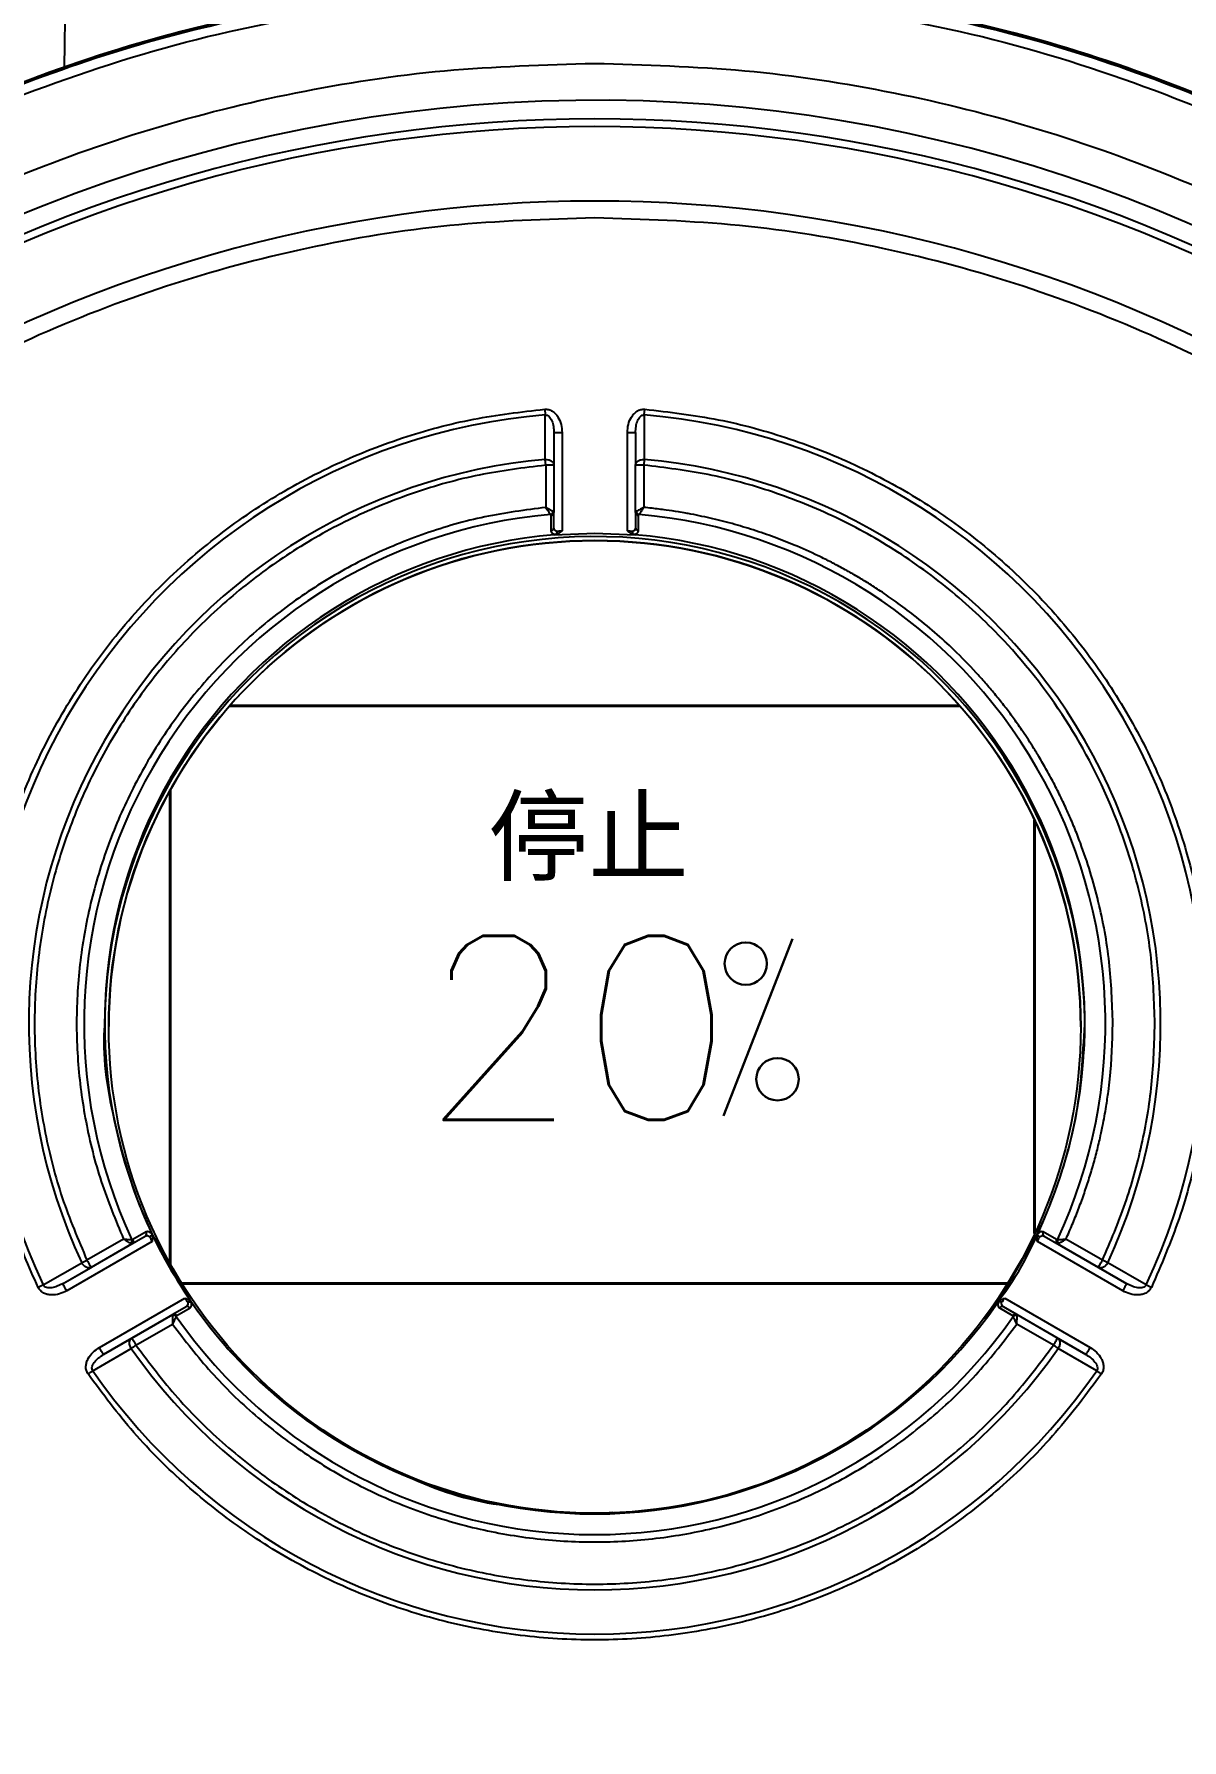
# Model space of a CAD drawing. Header units: millimetres. Extents: x 2016 to 4452, y 736 to 2459.
# Drawn here: x 2690.8 to 2761.1, y 2214.3 to 2318.7 of the extents above; entities that cross this region are included whole.
import ezdxf

# ---------------------------------------------------------------- set-up
doc = ezdxf.new("R2010")
doc.units = ezdxf.units.MM
for name, color, linetype, lineweight in [('DIM', 4, 'Continuous', 13), ('标注', 3, 'Continuous', 13), ('粗实线', 7, 'Continuous', 40)]:
    doc.layers.add(name, color=color, linetype=linetype, lineweight=lineweight)
doc.styles.add('01', font='txt.shx')

msp = doc.modelspace()

# ---------------------------------------------------------------- linework, layer by layer
at = {"color": 7, "linetype": 'Continuous', "lineweight": 25}
for p, q in [((2692.979, 2337.993), (2692.654, 2316.624)), ((2722.076, 2295.71), (2722.105, 2295.358)), ((2722.103, 2292.641), (2722.105, 2295.358)), ((2728.162, 2295.358), (2728.191, 2295.71)), ((2728.162, 2295.358), (2728.164, 2292.641)), ((2722.633, 2294.296), (2722.633, 2292.288)), ((2723.133, 2294.296), (2723.133, 2288.261)), ((2727.133, 2288.261), (2727.133, 2294.296)), ((2727.633, 2294.296), (2727.633, 2292.288)), ((2722.133, 2292.288), (2722.103, 2292.641)), ((2722.133, 2292.288), (2722.133, 2289.702)), ((2722.633, 2292.288), (2722.633, 2289.397)), ((2727.633, 2289.397), (2727.633, 2292.288)), ((2728.164, 2292.641), (2728.133, 2292.288)), ((2728.133, 2292.288), (2728.133, 2289.702)), ((2722.449, 2289.217), (2722.45, 2288.28)), ((2722.633, 2288.461), (2722.633, 2289.397)), ((2727.633, 2289.397), (2727.633, 2288.461)), ((2727.817, 2288.28), (2727.818, 2289.217)), ((2722.66, 2288.025), (2725.133, 2288.127)), ((2725.133, 2288.127), (2727.607, 2288.025)), ((2695.383, 2257.954), (2695.383, 2257.954)), ((2754.883, 2257.89), (2754.883, 2257.89)), ((2692.56, 2242.208), (2697.614, 2245.125)), ((2698.037, 2244.792), (2692.81, 2241.775)), ((2696.289, 2244.937), (2694.049, 2243.644)), ((2696.803, 2244.657), (2697.614, 2245.125)), ((2697.678, 2245.375), (2696.867, 2244.907)), ((2697.639, 2245.144), (2697.647, 2245.141)), ((2700.478, 2241.036), (2698.004, 2245.32)), ((2752.262, 2245.32), (2749.789, 2241.036)), ((2757.456, 2241.775), (2752.23, 2244.792)), ((2753.4, 2244.907), (2752.589, 2245.375)), ((2752.62, 2245.141), (2752.628, 2245.144)), ((2752.653, 2245.125), (2753.464, 2244.657)), ((2752.653, 2245.125), (2757.706, 2242.208)), ((2756.218, 2243.644), (2753.978, 2244.937)), ((2696.803, 2244.657), (2694.299, 2243.211)), ((2696.8, 2244.657), (2696.829, 2244.675)), ((2753.438, 2244.675), (2753.467, 2244.657)), ((2755.968, 2243.211), (2753.464, 2244.657)), ((2691.377, 2242.135), (2693.728, 2243.495)), ((2692.56, 2242.208), (2694.299, 2243.211)), ((2757.706, 2242.208), (2755.968, 2243.211)), ((2758.89, 2242.135), (2756.539, 2243.495)), ((2692.56, 2242.208), (2692.23, 2242.051)), ((2758.037, 2242.051), (2757.706, 2242.208)), ((2694.81, 2238.311), (2700.037, 2241.328)), ((2700.114, 2240.795), (2695.06, 2237.878)), ((2700.114, 2240.795), (2699.303, 2240.327)), ((2699.551, 2240.257), (2700.362, 2240.726)), ((2749.905, 2240.726), (2750.716, 2240.257)), ((2750.964, 2240.327), (2750.153, 2240.795)), ((2755.206, 2237.878), (2750.153, 2240.795)), ((2750.23, 2241.328), (2755.456, 2238.311)), ((2696.799, 2238.881), (2699.303, 2240.327)), ((2697.049, 2238.448), (2699.289, 2239.741)), ((2753.468, 2238.881), (2750.964, 2240.327)), ((2753.218, 2238.448), (2750.978, 2239.741)), ((2695.06, 2237.878), (2696.799, 2238.881)), ((2753.468, 2238.881), (2755.206, 2237.878)), ((2694.405, 2236.889), (2696.759, 2238.245)), ((2755.862, 2236.889), (2753.508, 2238.245)), ((2725.133, 2228.127), (2726.237, 2228.236))]:
    msp.add_line(p, q, dxfattribs=at)
at = {"color": 7, "linetype": 'Continuous', "lineweight": 25, "flags": 128}
for points in [[(2722.633, 2294.296), (2722.643, 2294.296), (2722.672, 2294.296), (2722.718, 2294.296), (2722.78, 2294.296), (2722.856, 2294.296), (2722.942, 2294.296), (2723.036, 2294.296), (2723.133, 2294.296)], [(2727.133, 2294.296), (2727.231, 2294.296), (2727.325, 2294.296), (2727.411, 2294.296), (2727.487, 2294.296), (2727.549, 2294.296), (2727.595, 2294.296), (2727.624, 2294.296), (2727.633, 2294.296)], [(2722.633, 2292.288), (2722.624, 2292.288), (2722.595, 2292.288), (2722.549, 2292.288), (2722.487, 2292.288), (2722.411, 2292.288), (2722.325, 2292.288), (2722.231, 2292.288), (2722.133, 2292.288)], [(2728.133, 2292.288), (2728.036, 2292.288), (2727.942, 2292.288), (2727.856, 2292.288), (2727.78, 2292.288), (2727.718, 2292.288), (2727.672, 2292.288), (2727.643, 2292.288), (2727.633, 2292.288)], [(2693.728, 2243.495), (2693.761, 2243.51), (2693.797, 2243.527), (2693.835, 2243.545), (2693.875, 2243.564), (2693.917, 2243.583), (2693.96, 2243.603), (2694.004, 2243.624), (2694.049, 2243.644)], [(2694.049, 2243.644), (2694.098, 2243.56), (2694.144, 2243.479), (2694.188, 2243.404), (2694.226, 2243.338), (2694.257, 2243.284), (2694.28, 2243.244), (2694.294, 2243.22), (2694.299, 2243.211)], [(2755.968, 2243.211), (2755.973, 2243.22), (2755.987, 2243.244), (2756.01, 2243.284), (2756.041, 2243.338), (2756.079, 2243.404), (2756.122, 2243.479), (2756.169, 2243.56), (2756.218, 2243.644)], [(2756.539, 2243.495), (2756.506, 2243.51), (2756.47, 2243.527), (2756.432, 2243.545), (2756.392, 2243.564), (2756.35, 2243.583), (2756.307, 2243.603), (2756.263, 2243.624), (2756.218, 2243.644)], [(2691.377, 2242.135), (2691.344, 2242.119), (2691.308, 2242.102), (2691.27, 2242.084), (2691.23, 2242.065), (2691.188, 2242.045), (2691.145, 2242.025), (2691.101, 2242.004), (2691.057, 2241.983)], [(2692.81, 2241.775), (2692.762, 2241.859), (2692.715, 2241.94), (2692.672, 2242.015), (2692.634, 2242.081), (2692.603, 2242.135), (2692.58, 2242.175), (2692.565, 2242.199), (2692.56, 2242.208)], [(2757.706, 2242.208), (2757.702, 2242.199), (2757.687, 2242.175), (2757.664, 2242.135), (2757.633, 2242.081), (2757.595, 2242.015), (2757.552, 2241.94), (2757.505, 2241.859), (2757.456, 2241.775)], [(2759.21, 2241.983), (2759.166, 2242.004), (2759.122, 2242.025), (2759.079, 2242.045), (2759.037, 2242.065), (2758.997, 2242.084), (2758.959, 2242.102), (2758.923, 2242.119), (2758.89, 2242.135)], [(2696.799, 2238.881), (2696.804, 2238.873), (2696.818, 2238.848), (2696.841, 2238.808), (2696.872, 2238.754), (2696.91, 2238.689), (2696.953, 2238.614), (2697, 2238.533), (2697.049, 2238.448)], [(2753.218, 2238.448), (2753.267, 2238.533), (2753.314, 2238.614), (2753.357, 2238.689), (2753.395, 2238.754), (2753.426, 2238.808), (2753.449, 2238.848), (2753.463, 2238.873), (2753.468, 2238.881)], [(2695.06, 2237.878), (2695.056, 2237.886), (2695.041, 2237.911), (2695.018, 2237.951), (2694.987, 2238.004), (2694.949, 2238.07), (2694.906, 2238.145), (2694.859, 2238.226), (2694.81, 2238.311)], [(2697.049, 2238.448), (2697.009, 2238.42), (2696.969, 2238.392), (2696.93, 2238.365), (2696.892, 2238.338), (2696.856, 2238.313), (2696.821, 2238.289), (2696.789, 2238.266), (2696.759, 2238.245)], [(2753.508, 2238.245), (2753.478, 2238.266), (2753.446, 2238.289), (2753.411, 2238.313), (2753.375, 2238.338), (2753.337, 2238.365), (2753.298, 2238.392), (2753.258, 2238.42), (2753.218, 2238.448)], [(2755.456, 2238.311), (2755.408, 2238.226), (2755.361, 2238.145), (2755.318, 2238.07), (2755.28, 2238.004), (2755.249, 2237.951), (2755.226, 2237.911), (2755.211, 2237.886), (2755.206, 2237.878)], [(2694.114, 2236.688), (2694.155, 2236.716), (2694.195, 2236.743), (2694.234, 2236.77), (2694.272, 2236.797), (2694.308, 2236.822), (2694.343, 2236.846), (2694.375, 2236.868), (2694.405, 2236.889)], [(2755.862, 2236.889), (2755.892, 2236.868), (2755.924, 2236.846), (2755.959, 2236.822), (2755.995, 2236.797), (2756.033, 2236.77), (2756.072, 2236.743), (2756.112, 2236.716), (2756.153, 2236.688)]]:
    msp.add_lwpolyline(points, dxfattribs=at)
at = {"color": 7, "linetype": 'Continuous', "lineweight": 25}
msp.add_circle((2725.133, 2257.922), 29.75, dxfattribs=at)
for centre, radius, start, end in [((2725.133, 2223.127), 91.48, 295.79271, 180), ((2725.133, 2223.127), 90.341, 353.64897, 186.35103), ((2725.133, 2223.127), 89.875, 353.64897, 186.35103), ((2725.133, 2223.127), 85.319, 353.33017, 186.66983), ((2725.133, 2258.127), 37.354, 94.65071, 205.34929), ((2725.133, 2258.127), 37.354, 334.65071, 85.34929), ((2725.133, 2258.127), 34.646, 95.01875, 204.98125), ((2725.133, 2258.127), 34.646, 335.01875, 84.98125), ((2725.133, 2258.127), 31.264, 94.97704, 205.02296), ((2722.362, 2289.494), 0.229, 285.08159, 349.89545), ((2722.444, 2289.406), 0.19, 271.48934, 357.31235), ((2727.823, 2289.406), 0.19, 182.68765, 268.51066), ((2727.905, 2289.494), 0.229, 190.10455, 254.91841), ((2725.133, 2258.127), 31.264, 334.97704, 85.02296), ((2725.133, 2258.127), 30, 94.72923, 205.27077), ((2725.133, 2257.922), 30, 357.22072, 180), ((2725.133, 2257.922), 29.75, 0, 179.93876), ((2722.444, 2288.47), 0.189, 271.61717, 357.31776), ((2725.133, 2258.127), 30, 334.72923, 85.27077), ((2727.823, 2288.47), 0.189, 182.6801, 268.38296), ((2696.583, 2244.844), 0.229, 310.10459, 14.91837), ((2696.7, 2244.817), 0.19, 302.68761, 28.51079), ((2697.511, 2245.285), 0.189, 302.68007, 28.38309), ((2752.756, 2245.285), 0.189, 151.61704, 237.31779), ((2753.567, 2244.817), 0.19, 151.48921, 237.31239), ((2753.684, 2244.844), 0.229, 165.08163, 229.89541), ((2700.201, 2240.627), 0.189, 31.61702, 117.31857), ((2725.133, 2258.127), 30, 214.72923, 325.27077), ((2750.066, 2240.627), 0.189, 62.68036, 148.38305), ((2699.355, 2240.043), 0.229, 45.08176, 109.89528), ((2699.39, 2240.158), 0.19, 31.48925, 117.3121), ((2725.133, 2258.127), 31.264, 214.97704, 325.02296), ((2750.877, 2240.158), 0.19, 62.6879, 148.51075), ((2750.912, 2240.043), 0.229, 70.10472, 134.91824), ((2725.133, 2258.127), 34.646, 215.01875, 324.98125), ((2725.133, 2258.127), 37.354, 214.65071, 325.34929), ((2725.133, 2223.127), 91.48, 180, 290.22656)]:
    msp.add_arc(centre, radius, start, end, dxfattribs=at)
for points in [[(2627.46, 2233.917), (2627.984, 2237.569), (2629.032, 2244.872), (2632.152, 2255.515), (2636.36, 2265.758), (2641.715, 2275.459), (2648.12, 2284.498), (2655.501, 2292.76), (2663.763, 2300.142), (2672.802, 2306.546), (2682.503, 2311.902), (2692.746, 2316.11), (2703.389, 2319.229), (2710.692, 2320.277), (2714.344, 2320.801)], [(2627.662, 2240.46), (2628.349, 2243.754), (2629.722, 2250.343), (2633.042, 2259.895), (2637.246, 2269.078), (2642.382, 2277.781), (2648.371, 2285.918), (2655.159, 2293.403), (2662.672, 2300.158), (2670.834, 2306.113), (2679.559, 2311.211), (2688.761, 2315.376), (2698.327, 2318.655), (2704.921, 2320), (2708.218, 2320.672)], [(2660.379, 2297.877), (2662.676, 2299.764), (2667.269, 2303.539), (2674.77, 2308.384), (2682.641, 2312.584), (2690.87, 2316.031), (2699.364, 2318.784), (2705.192, 2319.96), (2708.105, 2320.548)], [(2735.923, 2320.801), (2739.575, 2320.277), (2746.878, 2319.229), (2757.521, 2316.11), (2767.764, 2311.902), (2777.465, 2306.546), (2786.504, 2300.142), (2794.766, 2292.76), (2802.147, 2284.498), (2808.552, 2275.459), (2813.907, 2265.758), (2818.115, 2255.515), (2821.235, 2244.872), (2822.283, 2237.569), (2822.807, 2233.917)], [(2742.162, 2320.548), (2745.075, 2319.96), (2750.903, 2318.784), (2759.397, 2316.031), (2767.626, 2312.584), (2775.497, 2308.384), (2782.998, 2303.539), (2787.591, 2299.764), (2789.888, 2297.877)], [(2742.465, 2320.599), (2745.76, 2319.913), (2752.348, 2318.54), (2761.9, 2315.219), (2771.084, 2311.015), (2779.787, 2305.88), (2787.924, 2299.89), (2795.408, 2293.103), (2802.164, 2285.589), (2808.118, 2277.427), (2813.216, 2268.702), (2817.381, 2259.501), (2820.661, 2249.935), (2822.005, 2243.34), (2822.678, 2240.043)], [(2631.393, 2223.128), (2631.48, 2226.196), (2631.654, 2232.331), (2633.057, 2241.445), (2635.282, 2250.383), (2638.39, 2259.058), (2642.329, 2267.388), (2647.066, 2275.291), (2652.555, 2282.692), (2658.742, 2289.519), (2665.57, 2295.707), (2672.97, 2301.195), (2680.874, 2305.933), (2689.203, 2309.871), (2697.878, 2312.979), (2706.816, 2315.204), (2715.931, 2316.607), (2722.066, 2316.781), (2725.133, 2316.868)], [(2725.133, 2316.868), (2728.201, 2316.781), (2734.336, 2316.607), (2743.451, 2315.204), (2752.389, 2312.979), (2761.064, 2309.871), (2769.393, 2305.933), (2777.297, 2301.195), (2784.697, 2295.707), (2791.525, 2289.519), (2797.712, 2282.692), (2803.201, 2275.291), (2807.938, 2267.388), (2811.877, 2259.058), (2814.985, 2250.383), (2817.21, 2241.445), (2818.613, 2232.331), (2818.787, 2226.196), (2818.874, 2223.128)], [(2725.133, 2307.414), (2722.171, 2307.323), (2716.245, 2307.143), (2707.456, 2305.688), (2698.863, 2303.383), (2690.562, 2300.168), (2682.645, 2296.102), (2675.2, 2291.224), (2668.31, 2285.59), (2662.051, 2279.263), (2656.493, 2272.311), (2651.697, 2264.813), (2647.717, 2256.852), (2644.599, 2248.516), (2642.37, 2239.898), (2641.078, 2231.095), (2640.654, 2222.197), (2641.163, 2216.29), (2641.417, 2213.337)], [(2808.85, 2213.337), (2809.104, 2216.29), (2809.613, 2222.197), (2809.189, 2231.095), (2807.897, 2239.898), (2805.668, 2248.516), (2802.55, 2256.852), (2798.57, 2264.813), (2793.774, 2272.311), (2788.216, 2279.263), (2781.957, 2285.59), (2775.067, 2291.224), (2767.622, 2296.102), (2759.705, 2300.168), (2751.404, 2303.383), (2742.811, 2305.688), (2734.022, 2307.143), (2728.096, 2307.323), (2725.133, 2307.414)], [(2728.191, 2295.71), (2729.699, 2295.534), (2732.716, 2295.182), (2737.119, 2293.969), (2741.351, 2292.272), (2745.345, 2290.068), (2749.046, 2287.401), (2752.398, 2284.307), (2755.353, 2280.832), (2757.868, 2277.026), (2759.907, 2272.946), (2761.438, 2268.649), (2762.442, 2264.199), (2762.901, 2259.661), (2762.813, 2255.099), (2762.166, 2250.586), (2761.016, 2246.166), (2759.812, 2243.378), (2759.21, 2241.983)], [(2722.133, 2292.288), (2720.772, 2292.121), (2718.048, 2291.787), (2714.076, 2290.669), (2710.26, 2289.12), (2706.659, 2287.115), (2703.323, 2284.697), (2700.3, 2281.896), (2697.634, 2278.753), (2695.364, 2275.315), (2693.521, 2271.629), (2692.132, 2267.749), (2691.218, 2263.731), (2690.792, 2259.632), (2690.856, 2255.511), (2691.422, 2251.432), (2692.441, 2247.433), (2693.513, 2244.907), (2694.049, 2243.644)], [(2722.133, 2289.702), (2720.884, 2289.54), (2718.386, 2289.216), (2714.746, 2288.169), (2711.25, 2286.73), (2707.952, 2284.876), (2704.896, 2282.647), (2702.127, 2280.069), (2699.683, 2277.181), (2697.6, 2274.023), (2695.907, 2270.64), (2694.628, 2267.08), (2693.78, 2263.394), (2693.377, 2259.632), (2693.421, 2255.849), (2693.923, 2252.101), (2694.836, 2248.426), (2695.804, 2246.1), (2696.289, 2244.937)], [(2723.133, 2288.261), (2723.076, 2288.255), (2722.962, 2288.245), (2722.867, 2288.234), (2722.819, 2288.228)], [(2727.448, 2288.228), (2727.4, 2288.234), (2727.305, 2288.245), (2727.191, 2288.255), (2727.133, 2288.261)], [(2697.908, 2245.081), (2697.927, 2245.037), (2697.965, 2244.949), (2698.013, 2244.844), (2698.037, 2244.792)], [(2752.23, 2244.792), (2752.254, 2244.844), (2752.302, 2244.949), (2752.34, 2245.037), (2752.359, 2245.081)], [(2700.037, 2241.328), (2700.07, 2241.281), (2700.137, 2241.188), (2700.194, 2241.111), (2700.222, 2241.072)], [(2750.045, 2241.072), (2750.073, 2241.111), (2750.13, 2241.188), (2750.197, 2241.281), (2750.23, 2241.328)], [(2699.289, 2239.741), (2700.053, 2238.741), (2701.583, 2236.74), (2704.31, 2234.11), (2707.305, 2231.803), (2710.559, 2229.872), (2714.018, 2228.341), (2717.634, 2227.232), (2721.357, 2226.56), (2725.133, 2226.335), (2728.91, 2226.56), (2732.632, 2227.232), (2736.249, 2228.341), (2739.708, 2229.872), (2742.962, 2231.803), (2745.957, 2234.11), (2748.684, 2236.74), (2750.214, 2238.741), (2750.978, 2239.741)], [(2697.049, 2238.448), (2697.875, 2237.353), (2699.526, 2235.161), (2702.48, 2232.28), (2705.729, 2229.75), (2709.266, 2227.633), (2713.029, 2225.953), (2716.966, 2224.736), (2721.02, 2223.999), (2725.133, 2223.752), (2729.247, 2223.999), (2733.301, 2224.736), (2737.238, 2225.953), (2741.001, 2227.633), (2744.537, 2229.75), (2747.787, 2232.28), (2750.741, 2235.161), (2752.392, 2237.353), (2753.218, 2238.448)], [(2756.153, 2236.688), (2755.246, 2235.469), (2753.433, 2233.033), (2750.18, 2229.826), (2746.595, 2227.01), (2742.689, 2224.653), (2738.529, 2222.781), (2734.174, 2221.425), (2729.687, 2220.603), (2725.133, 2220.328), (2720.58, 2220.603), (2716.093, 2221.425), (2711.738, 2222.781), (2707.578, 2224.653), (2703.672, 2227.01), (2700.087, 2229.826), (2696.834, 2233.033), (2695.021, 2235.469), (2694.114, 2236.688)], [(2725.133, 2129.387), (2722.066, 2129.474), (2715.931, 2129.648), (2706.816, 2131.052), (2697.878, 2133.277), (2689.203, 2136.385), (2680.874, 2140.323), (2672.97, 2145.06), (2665.57, 2150.549), (2658.742, 2156.737), (2652.555, 2163.564), (2647.066, 2170.965), (2642.329, 2178.868), (2638.39, 2187.197), (2635.282, 2195.873), (2633.057, 2204.811), (2631.654, 2213.925), (2631.48, 2220.06), (2631.393, 2223.128)], [(2818.874, 2223.128), (2818.787, 2220.06), (2818.613, 2213.925), (2817.21, 2204.811), (2814.985, 2195.873), (2811.877, 2187.197), (2807.938, 2178.868), (2803.201, 2170.965), (2797.712, 2163.564), (2791.525, 2156.737), (2784.697, 2150.549), (2777.297, 2145.06), (2769.393, 2140.323), (2761.064, 2136.385), (2752.389, 2133.277), (2743.451, 2131.052), (2734.336, 2129.648), (2728.201, 2129.474), (2725.133, 2129.387)]]:
    msp.add_open_spline(points, degree=3, dxfattribs=at)
for points, knots in [([(2663.826, 2300.703), (2665.094, 2301.736), (2668.834, 2304.785), (2675.561, 2308.959), (2683.734, 2313.219), (2691.963, 2316.529), (2700.099, 2319.064), (2705.55, 2320.144), (2708.218, 2320.672)], [0, 0, 0, 0, 0.0997459, 0.2940675, 0.4812543, 0.6613057, 0.8342211, 1, 1, 1, 1]), ([(2742.465, 2320.599), (2745.131, 2320.059), (2750.578, 2318.956), (2758.703, 2316.388), (2766.914, 2313.038), (2775.08, 2308.76), (2782.855, 2303.8), (2787.573, 2299.877), (2789.838, 2297.993)], [0, 0, 0, 0, 0.1535242, 0.3136607, 0.480409, 0.6537687, 0.8337391, 1, 1, 1, 1]), ([(2687.426, 2258.127), (2687.476, 2259.591), (2687.576, 2262.561), (2688.399, 2267.011), (2689.757, 2271.464), (2691.716, 2275.815), (2694.258, 2279.956), (2697.333, 2283.758), (2700.873, 2287.131), (2704.793, 2290), (2708.971, 2292.305), (2713.299, 2294.02), (2717.669, 2295.202), (2720.62, 2295.542), (2722.076, 2295.71)], [0, 0, 0, 0, 0.0782156, 0.1586051, 0.2410351, 0.3265101, 0.4128917, 0.5, 0.5870918, 0.6734733, 0.7589648, 0.8413784, 0.9217762, 1, 1, 1, 1]), ([(2722.076, 2295.71), (2722.157, 2295.709), (2722.323, 2295.706), (2722.547, 2295.597), (2722.739, 2295.438), (2722.936, 2295.174), (2723.099, 2294.787), (2723.122, 2294.459), (2723.133, 2294.296)], [0, 0, 0, 0, 0.1225406, 0.2507283, 0.3708535, 0.5011377, 0.7505279, 1, 1, 1, 1]), ([(2722.105, 2295.358), (2722.126, 2295.359), (2722.168, 2295.36), (2722.253, 2295.335), (2722.349, 2295.264), (2722.44, 2295.144), (2722.54, 2294.944), (2722.617, 2294.657), (2722.628, 2294.418), (2722.633, 2294.296)], [0, 0, 0, 0, 0.0469095, 0.0936327, 0.1947106, 0.3110168, 0.4391204, 0.7135016, 1, 1, 1, 1]), ([(2727.133, 2294.296), (2727.145, 2294.46), (2727.168, 2294.787), (2727.331, 2295.175), (2727.528, 2295.438), (2727.72, 2295.597), (2727.944, 2295.706), (2728.11, 2295.709), (2728.191, 2295.71)], [0, 0, 0, 0, 0.2498125, 0.4991926, 0.6288786, 0.7494851, 0.8773244, 1, 1, 1, 1]), ([(2727.633, 2294.296), (2727.639, 2294.418), (2727.65, 2294.657), (2727.727, 2294.944), (2727.827, 2295.144), (2727.918, 2295.264), (2728.014, 2295.335), (2728.099, 2295.36), (2728.141, 2295.359), (2728.162, 2295.358)], [0, 0, 0, 0, 0.28654563, 0.56106869, 0.68919014, 0.8054766, 0.90650496, 0.95317639, 1, 1, 1, 1]), ([(2722.103, 2292.641), (2722.168, 2292.638), (2722.268, 2292.635), (2722.392, 2292.593), (2722.476, 2292.549), (2722.546, 2292.492), (2722.615, 2292.407), (2722.626, 2292.334), (2722.633, 2292.288)], [0, 0, 0, 0, 0.2385849, 0.3638389, 0.5000025, 0.6213043, 0.7614151, 1, 1, 1, 1]), ([(2727.633, 2292.288), (2727.641, 2292.334), (2727.652, 2292.407), (2727.721, 2292.492), (2727.791, 2292.549), (2727.875, 2292.593), (2727.999, 2292.635), (2728.099, 2292.638), (2728.164, 2292.641)], [0, 0, 0, 0, 0.238585, 0.3787456, 0.4999975, 0.6362115, 0.761415, 1, 1, 1, 1]), ([(2759.426, 2258.127), (2759.382, 2259.454), (2759.292, 2262.144), (2758.549, 2266.176), (2757.113, 2270.902), (2754.567, 2276.133), (2751.024, 2280.845), (2747.298, 2284.419), (2743.759, 2287.032), (2739.986, 2289.136), (2736.075, 2290.71), (2732.124, 2291.803), (2729.451, 2292.128), (2728.133, 2292.288)], [0, 0, 0, 0, 0.07827687, 0.15871, 0.24116849, 0.36932909, 0.49988873, 0.58696496, 0.67333854, 0.75883145, 0.84127172, 0.92171409, 1, 1, 1, 1]), ([(2722.587, 2289.454), (2722.562, 2289.467), (2722.511, 2289.496), (2722.401, 2289.555), (2722.274, 2289.626), (2722.185, 2289.674), (2722.133, 2289.702)], [0, 0, 0, 0, 0.2427138, 0.5154318, 0.7146901, 1, 1, 1, 1]), ([(2722.421, 2289.273), (2722.406, 2289.296), (2722.373, 2289.345), (2722.304, 2289.449), (2722.222, 2289.57), (2722.166, 2289.653), (2722.133, 2289.702)], [0, 0, 0, 0, 0.2421389, 0.5153871, 0.7139591, 1, 1, 1, 1]), ([(2728.133, 2289.702), (2728.081, 2289.674), (2727.993, 2289.626), (2727.866, 2289.555), (2727.756, 2289.496), (2727.705, 2289.467), (2727.68, 2289.454)], [0, 0, 0, 0, 0.2853443, 0.4845682, 0.757303, 1, 1, 1, 1]), ([(2728.133, 2289.702), (2728.101, 2289.653), (2728.045, 2289.57), (2727.963, 2289.449), (2727.894, 2289.345), (2727.861, 2289.296), (2727.846, 2289.273)], [0, 0, 0, 0, 0.2860062, 0.4846128, 0.7578444, 1, 1, 1, 1]), ([(2756.851, 2258.127), (2756.808, 2259.382), (2756.722, 2261.891), (2756.029, 2265.602), (2755.202, 2268.326), (2754.503, 2270.116), (2754.111, 2271.036), (2753.689, 2271.944), (2753.24, 2272.838), (2752.762, 2273.717), (2752.416, 2274.307), (2752.165, 2274.72), (2751.871, 2275.196), (2751.404, 2275.91), (2750.831, 2276.726), (2750.302, 2277.435), (2749.763, 2278.118), (2749.192, 2278.803), (2748.761, 2279.29), (2748.087, 2280.027), (2747.225, 2280.91), (2745.948, 2282.078), (2744.76, 2283.059), (2743.64, 2283.896), (2742.705, 2284.539), (2741.911, 2285.049), (2741.192, 2285.483), (2740.467, 2285.896), (2739.715, 2286.298), (2739.16, 2286.576), (2738.375, 2286.954), (2737.438, 2287.373), (2736.11, 2287.895), (2734.841, 2288.333), (2733.754, 2288.657), (2732.873, 2288.888), (2732.204, 2289.049), (2731.532, 2289.195), (2731.036, 2289.292), (2730.611, 2289.369), (2730.16, 2289.446), (2729.469, 2289.55), (2728.76, 2289.64), (2728.303, 2289.685), (2728.133, 2289.702)], [0, 0, 0, 0, 0.0803647, 0.1607294, 0.2410941, 0.2624684, 0.283842, 0.3052151, 0.3265873, 0.3479574, 0.3693255, 0.3704427, 0.3788854, 0.405204, 0.4251182, 0.4428013, 0.4618483, 0.4808946, 0.4999402, 0.5035205, 0.5449145, 0.57896, 0.6143836, 0.643615, 0.6685119, 0.6871043, 0.7041218, 0.7223404, 0.7405585, 0.758776, 0.762108, 0.7964253, 0.8245029, 0.853496, 0.8824879, 0.8971785, 0.9118685, 0.9265578, 0.9412466, 0.9442716, 0.9541998, 0.9705965, 0.9890576, 1, 1, 1, 1]), ([(2722.421, 2289.273), (2722.429, 2289.265), (2722.446, 2289.247), (2722.448, 2289.227), (2722.449, 2289.217)], [0, 0, 0, 0, 0.4949702, 1, 1, 1, 1]), ([(2722.633, 2289.397), (2722.631, 2289.408), (2722.627, 2289.428), (2722.599, 2289.446), (2722.587, 2289.454)], [0, 0, 0, 0, 0.54466812, 1, 1, 1, 1]), ([(2727.68, 2289.454), (2727.668, 2289.446), (2727.64, 2289.428), (2727.636, 2289.408), (2727.633, 2289.397)], [0, 0, 0, 0, 0.4553331, 1, 1, 1, 1]), ([(2727.818, 2289.217), (2727.819, 2289.227), (2727.821, 2289.247), (2727.838, 2289.265), (2727.846, 2289.273)], [0, 0, 0, 0, 0.5050343, 1, 1, 1, 1]), ([(2722.45, 2288.28), (2722.453, 2288.256), (2722.46, 2288.207), (2722.517, 2288.141), (2722.602, 2288.082), (2722.687, 2288.055), (2722.729, 2288.042)], [0, 0, 0, 0, 0.2532366, 0.5010025, 0.7541237, 1, 1, 1, 1]), ([(2722.819, 2288.228), (2722.792, 2288.242), (2722.735, 2288.27), (2722.655, 2288.345), (2722.642, 2288.415), (2722.633, 2288.461)], [0, 0, 0, 0, 0.2330855, 0.4930071, 1, 1, 1, 1]), ([(2723.133, 2288.261), (2723.061, 2288.208), (2722.951, 2288.127), (2722.789, 2288.047), (2722.701, 2288.032), (2722.66, 2288.025)], [0, 0, 0, 0, 0.5002105, 0.7688311, 1, 1, 1, 1]), ([(2722.729, 2288.042), (2722.726, 2288.039), (2722.718, 2288.035), (2722.694, 2288.028), (2722.674, 2288.026), (2722.66, 2288.025)], [0, 0, 0, 0, 0.2208696, 0.4522607, 1, 1, 1, 1]), ([(2722.819, 2288.228), (2722.819, 2288.228), (2722.819, 2288.228), (2722.819, 2288.228), (2722.819, 2288.228), (2722.819, 2288.227), (2722.819, 2288.223), (2722.817, 2288.206), (2722.811, 2288.167), (2722.793, 2288.116), (2722.764, 2288.069), (2722.741, 2288.051), (2722.729, 2288.042)], [0, 0, 0, 0, 0.0000851, 0.0002561, 0.000889, 0.0033496, 0.0131073, 0.0523637, 0.2150037, 0.5052334, 0.751511, 1, 1, 1, 1]), ([(2727.607, 2288.025), (2727.566, 2288.032), (2727.478, 2288.047), (2727.317, 2288.127), (2727.206, 2288.208), (2727.133, 2288.261)], [0, 0, 0, 0, 0.2295204, 0.499747, 1, 1, 1, 1]), ([(2727.633, 2288.461), (2727.625, 2288.415), (2727.612, 2288.345), (2727.532, 2288.27), (2727.475, 2288.242), (2727.448, 2288.228)], [0, 0, 0, 0, 0.5069925, 0.7668968, 1, 1, 1, 1]), ([(2727.538, 2288.042), (2727.525, 2288.051), (2727.501, 2288.07), (2727.473, 2288.118), (2727.455, 2288.172), (2727.45, 2288.21), (2727.448, 2288.228)], [0, 0, 0, 0, 0.2602756, 0.5208003, 0.77013, 1, 1, 1, 1]), ([(2727.538, 2288.042), (2727.58, 2288.055), (2727.665, 2288.082), (2727.75, 2288.141), (2727.807, 2288.207), (2727.814, 2288.256), (2727.817, 2288.28)], [0, 0, 0, 0, 0.2457787, 0.4989916, 0.7466563, 1, 1, 1, 1]), ([(2727.607, 2288.025), (2727.593, 2288.026), (2727.572, 2288.029), (2727.549, 2288.035), (2727.541, 2288.04), (2727.538, 2288.042)], [0, 0, 0, 0, 0.5522801, 0.7827511, 1, 1, 1, 1]), ([(2691.057, 2241.983), (2690.501, 2243.258), (2689.389, 2245.809), (2688.281, 2249.839), (2687.557, 2253.956), (2687.47, 2256.736), (2687.426, 2258.127)], [0, 0, 0, 0, 0.2499835, 0.4999998, 0.7499835, 1, 1, 1, 1]), ([(2695.137, 2258.159), (2695.136, 2258.148), (2694.941, 2256.187), (2695.609, 2252.231), (2697.215, 2246.574), (2700.035, 2241.351), (2703.782, 2236.782), (2708.357, 2233.004), (2713.587, 2230.301), (2717.61, 2228.84), (2719.848, 2228.644), (2720.133, 2228.62)], [0, 0, 0, 0, 0.0007589, 0.1405985, 0.2804382, 0.4202779, 0.5601176, 0.6999572, 0.8397969, 0.9796366, 1, 1, 1, 1]), ([(2748.814, 2239.921), (2749.247, 2240.425), (2750.959, 2242.42), (2752.975, 2246.603), (2754.806, 2252.219), (2755.022, 2256.14), (2755.13, 2258.095)], [0, 0, 0, 0, 0.101587, 0.4016007, 0.7016144, 1, 1, 1, 1]), ([(2753.978, 2244.937), (2754.111, 2245.233), (2754.375, 2245.825), (2754.736, 2246.727), (2755.072, 2247.639), (2755.38, 2248.561), (2755.659, 2249.491), (2755.909, 2250.43), (2756.06, 2251.079), (2756.163, 2251.555), (2756.279, 2252.11), (2756.433, 2252.954), (2756.574, 2253.915), (2756.78, 2255.602), (2756.819, 2256.993), (2756.851, 2258.127)], [0, 0, 0, 0, 0.07144385, 0.14288374, 0.21431988, 0.28576303, 0.35720674, 0.42863778, 0.50005558, 0.50406448, 0.53604837, 0.6252562, 0.69323765, 0.75009307, 1, 1, 1, 1]), ([(2756.218, 2243.644), (2756.709, 2244.79), (2757.692, 2247.082), (2758.671, 2250.697), (2759.311, 2254.388), (2759.388, 2256.881), (2759.426, 2258.127)], [0, 0, 0, 0, 0.2499816, 0.4999998, 0.7499816, 1, 1, 1, 1]), ([(2696.289, 2244.937), (2696.348, 2244.934), (2696.448, 2244.927), (2696.593, 2244.916), (2696.717, 2244.908), (2696.776, 2244.905), (2696.804, 2244.903)], [0, 0, 0, 0, 0.2860062, 0.4846128, 0.7578444, 1, 1, 1, 1]), ([(2696.73, 2244.669), (2696.706, 2244.683), (2696.656, 2244.714), (2696.55, 2244.779), (2696.425, 2244.854), (2696.339, 2244.906), (2696.289, 2244.937)], [0, 0, 0, 0, 0.242697, 0.5154318, 0.7146557, 1, 1, 1, 1]), ([(2696.867, 2244.907), (2696.858, 2244.903), (2696.839, 2244.895), (2696.815, 2244.9), (2696.804, 2244.903)], [0, 0, 0, 0, 0.5050343, 1, 1, 1, 1]), ([(2697.614, 2245.125), (2697.658, 2245.141), (2697.725, 2245.164), (2697.83, 2245.133), (2697.883, 2245.097), (2697.908, 2245.081)], [0, 0, 0, 0, 0.5069925, 0.7668968, 1, 1, 1, 1]), ([(2698.025, 2245.252), (2697.992, 2245.281), (2697.926, 2245.341), (2697.832, 2245.386), (2697.747, 2245.402), (2697.701, 2245.384), (2697.678, 2245.375)], [0, 0, 0, 0, 0.245779, 0.4989923, 0.7466569, 1, 1, 1, 1]), ([(2698.025, 2245.252), (2698.023, 2245.237), (2698.019, 2245.208), (2697.992, 2245.159), (2697.956, 2245.118), (2697.926, 2245.093), (2697.912, 2245.084), (2697.909, 2245.082), (2697.908, 2245.081), (2697.908, 2245.081), (2697.908, 2245.081), (2697.908, 2245.081), (2697.908, 2245.081)], [0, 0, 0, 0, 0.2479867, 0.4941208, 0.7906603, 0.9489512, 0.9871984, 0.9967144, 0.9991187, 0.9997404, 0.9999108, 1, 1, 1, 1]), ([(2698.004, 2245.32), (2698.01, 2245.307), (2698.018, 2245.288), (2698.024, 2245.265), (2698.025, 2245.256), (2698.025, 2245.252)], [0, 0, 0, 0, 0.5522801, 0.7827511, 1, 1, 1, 1]), ([(2698.004, 2245.32), (2698.019, 2245.282), (2698.049, 2245.198), (2698.061, 2245.018), (2698.046, 2244.881), (2698.037, 2244.792)], [0, 0, 0, 0, 0.2295204, 0.499747, 1, 1, 1, 1]), ([(2752.23, 2244.792), (2752.221, 2244.881), (2752.206, 2245.017), (2752.217, 2245.197), (2752.248, 2245.281), (2752.262, 2245.32)], [0, 0, 0, 0, 0.5002105, 0.7688311, 1, 1, 1, 1]), ([(2752.589, 2245.375), (2752.566, 2245.384), (2752.52, 2245.402), (2752.435, 2245.386), (2752.341, 2245.341), (2752.275, 2245.281), (2752.242, 2245.252)], [0, 0, 0, 0, 0.2532366, 0.5010025, 0.7541237, 1, 1, 1, 1]), ([(2752.242, 2245.252), (2752.242, 2245.256), (2752.243, 2245.265), (2752.248, 2245.289), (2752.257, 2245.307), (2752.262, 2245.32)], [0, 0, 0, 0, 0.2208696, 0.4522607, 1, 1, 1, 1]), ([(2752.359, 2245.081), (2752.359, 2245.081), (2752.359, 2245.081), (2752.359, 2245.081), (2752.359, 2245.081), (2752.358, 2245.082), (2752.355, 2245.084), (2752.341, 2245.093), (2752.31, 2245.118), (2752.275, 2245.159), (2752.248, 2245.208), (2752.244, 2245.237), (2752.242, 2245.252)], [0, 0, 0, 0, 0.00008506, 0.00025613, 0.00088898, 0.00334958, 0.01310734, 0.05236375, 0.21500365, 0.50523338, 0.75151104, 1, 1, 1, 1]), ([(2752.359, 2245.081), (2752.384, 2245.097), (2752.437, 2245.133), (2752.542, 2245.164), (2752.609, 2245.141), (2752.653, 2245.125)], [0, 0, 0, 0, 0.2330855, 0.4930071, 1, 1, 1, 1]), ([(2753.463, 2244.903), (2753.452, 2244.9), (2753.428, 2244.895), (2753.409, 2244.903), (2753.4, 2244.907)], [0, 0, 0, 0, 0.4949702, 1, 1, 1, 1]), ([(2753.463, 2244.903), (2753.491, 2244.905), (2753.55, 2244.908), (2753.674, 2244.916), (2753.819, 2244.927), (2753.919, 2244.934), (2753.978, 2244.937)], [0, 0, 0, 0, 0.2421389, 0.5153871, 0.7139591, 1, 1, 1, 1]), ([(2753.537, 2244.669), (2753.56, 2244.683), (2753.608, 2244.712), (2753.712, 2244.775), (2753.838, 2244.851), (2753.926, 2244.905), (2753.978, 2244.937)], [0, 0, 0, 0, 0.2335876, 0.4987544, 0.7053729, 1, 1, 1, 1]), ([(2696.73, 2244.669), (2696.743, 2244.662), (2696.772, 2244.647), (2696.792, 2244.654), (2696.803, 2244.657)], [0, 0, 0, 0, 0.45533314, 1, 1, 1, 1]), ([(2753.464, 2244.657), (2753.475, 2244.654), (2753.494, 2244.647), (2753.524, 2244.662), (2753.537, 2244.669)], [0, 0, 0, 0, 0.5446681, 1, 1, 1, 1]), ([(2694.299, 2243.211), (2694.255, 2243.195), (2694.187, 2243.168), (2694.079, 2243.185), (2693.994, 2243.218), (2693.914, 2243.268), (2693.816, 2243.355), (2693.763, 2243.439), (2693.728, 2243.495)], [0, 0, 0, 0, 0.238585, 0.3787456, 0.4999975, 0.6362115, 0.761415, 1, 1, 1, 1]), ([(2756.539, 2243.495), (2756.504, 2243.439), (2756.451, 2243.355), (2756.353, 2243.268), (2756.273, 2243.218), (2756.188, 2243.185), (2756.08, 2243.168), (2756.012, 2243.195), (2755.968, 2243.211)], [0, 0, 0, 0, 0.2385849, 0.3638389, 0.5000025, 0.6213043, 0.7614151, 1, 1, 1, 1]), ([(2692.81, 2241.775), (2692.663, 2241.703), (2692.368, 2241.559), (2691.951, 2241.506), (2691.624, 2241.546), (2691.39, 2241.632), (2691.184, 2241.772), (2691.099, 2241.914), (2691.057, 2241.983)], [0, 0, 0, 0, 0.2498125, 0.4991926, 0.6288786, 0.7494851, 0.8773244, 1, 1, 1, 1]), ([(2692.23, 2242.051), (2692.117, 2242.016), (2691.953, 2241.963), (2691.729, 2241.951), (2691.579, 2241.97), (2691.47, 2242.018), (2691.406, 2242.078), (2691.386, 2242.116), (2691.377, 2242.135)], [0, 0, 0, 0, 0.38478013, 0.56435916, 0.7273499, 0.86895442, 0.93437056, 1, 1, 1, 1]), ([(2759.21, 2241.983), (2759.168, 2241.914), (2759.083, 2241.772), (2758.877, 2241.632), (2758.643, 2241.545), (2758.316, 2241.506), (2757.899, 2241.559), (2757.604, 2241.703), (2757.456, 2241.775)], [0, 0, 0, 0, 0.1225406, 0.2507283, 0.3708535, 0.5011377, 0.7505279, 1, 1, 1, 1]), ([(2758.89, 2242.135), (2758.881, 2242.116), (2758.861, 2242.078), (2758.796, 2242.018), (2758.688, 2241.97), (2758.538, 2241.951), (2758.314, 2241.963), (2758.149, 2242.016), (2758.037, 2242.051)], [0, 0, 0, 0, 0.06574553, 0.13122986, 0.27289447, 0.43590199, 0.61544419, 1, 1, 1, 1]), ([(2700.037, 2241.328), (2700.118, 2241.292), (2700.244, 2241.236), (2700.394, 2241.137), (2700.451, 2241.068), (2700.478, 2241.036)], [0, 0, 0, 0, 0.5002105, 0.7688311, 1, 1, 1, 1]), ([(2700.222, 2241.072), (2700.224, 2241.042), (2700.228, 2240.979), (2700.203, 2240.872), (2700.149, 2240.826), (2700.114, 2240.795)], [0, 0, 0, 0, 0.233085, 0.4930073, 1, 1, 1, 1]), ([(2700.222, 2241.072), (2700.239, 2241.079), (2700.275, 2241.094), (2700.331, 2241.105), (2700.386, 2241.105), (2700.415, 2241.093), (2700.429, 2241.088)], [0, 0, 0, 0, 0.2336109, 0.4844564, 0.7436939, 1, 1, 1, 1]), ([(2700.362, 2240.726), (2700.381, 2240.741), (2700.42, 2240.772), (2700.449, 2240.854), (2700.457, 2240.957), (2700.438, 2241.045), (2700.429, 2241.088)], [0, 0, 0, 0, 0.2532366, 0.5010025, 0.7541237, 1, 1, 1, 1]), ([(2700.429, 2241.088), (2700.433, 2241.085), (2700.44, 2241.081), (2700.458, 2241.064), (2700.469, 2241.048), (2700.478, 2241.036)], [0, 0, 0, 0, 0.2208696, 0.4522607, 1, 1, 1, 1]), ([(2749.789, 2241.036), (2749.815, 2241.068), (2749.873, 2241.136), (2750.023, 2241.236), (2750.148, 2241.292), (2750.23, 2241.328)], [0, 0, 0, 0, 0.2295204, 0.499747, 1, 1, 1, 1]), ([(2749.789, 2241.036), (2749.798, 2241.048), (2749.81, 2241.064), (2749.827, 2241.081), (2749.835, 2241.085), (2749.838, 2241.088)], [0, 0, 0, 0, 0.5522801, 0.7827511, 1, 1, 1, 1]), ([(2749.838, 2241.088), (2749.829, 2241.045), (2749.81, 2240.957), (2749.818, 2240.854), (2749.847, 2240.772), (2749.886, 2240.741), (2749.905, 2240.726)], [0, 0, 0, 0, 0.245779, 0.4989923, 0.7466569, 1, 1, 1, 1]), ([(2750.045, 2241.072), (2750.024, 2241.081), (2749.987, 2241.097), (2749.93, 2241.106), (2749.879, 2241.104), (2749.852, 2241.093), (2749.838, 2241.088)], [0, 0, 0, 0, 0.2846576, 0.5003137, 0.7483807, 1, 1, 1, 1]), ([(2750.153, 2240.795), (2750.118, 2240.826), (2750.064, 2240.872), (2750.039, 2240.979), (2750.043, 2241.042), (2750.045, 2241.072)], [0, 0, 0, 0, 0.5069925, 0.7668968, 1, 1, 1, 1]), ([(2699.303, 2240.327), (2699.294, 2240.319), (2699.279, 2240.306), (2699.278, 2240.273), (2699.277, 2240.258)], [0, 0, 0, 0, 0.5446681, 1, 1, 1, 1]), ([(2699.277, 2240.258), (2699.277, 2240.23), (2699.279, 2240.171), (2699.282, 2240.047), (2699.284, 2239.901), (2699.287, 2239.8), (2699.289, 2239.741)], [0, 0, 0, 0, 0.2427138, 0.5154318, 0.7146901, 1, 1, 1, 1]), ([(2699.516, 2240.205), (2699.504, 2240.18), (2699.478, 2240.127), (2699.422, 2240.016), (2699.359, 2239.885), (2699.315, 2239.794), (2699.289, 2239.741)], [0, 0, 0, 0, 0.2421389, 0.5153871, 0.7139591, 1, 1, 1, 1]), ([(2699.516, 2240.205), (2699.52, 2240.216), (2699.527, 2240.239), (2699.543, 2240.251), (2699.551, 2240.257)], [0, 0, 0, 0, 0.4949702, 1, 1, 1, 1]), ([(2750.716, 2240.257), (2750.724, 2240.251), (2750.74, 2240.239), (2750.747, 2240.216), (2750.751, 2240.205)], [0, 0, 0, 0, 0.5050343, 1, 1, 1, 1]), ([(2750.978, 2239.741), (2750.952, 2239.794), (2750.908, 2239.885), (2750.845, 2240.016), (2750.789, 2240.127), (2750.763, 2240.18), (2750.751, 2240.205)], [0, 0, 0, 0, 0.2860062, 0.4846128, 0.7578444, 1, 1, 1, 1]), ([(2750.99, 2240.258), (2750.989, 2240.273), (2750.988, 2240.306), (2750.973, 2240.319), (2750.964, 2240.327)], [0, 0, 0, 0, 0.4553331, 1, 1, 1, 1]), ([(2750.978, 2239.741), (2750.98, 2239.8), (2750.983, 2239.901), (2750.985, 2240.047), (2750.988, 2240.171), (2750.989, 2240.23), (2750.99, 2240.258)], [0, 0, 0, 0, 0.2853443, 0.4845682, 0.757303, 1, 1, 1, 1]), ([(2696.671, 2238.448), (2696.663, 2238.492), (2696.646, 2238.588), (2696.667, 2238.717), (2696.718, 2238.822), (2696.773, 2238.862), (2696.799, 2238.881)], [0, 0, 0, 0, 0.239538, 0.5175571, 0.7682031, 1, 1, 1, 1]), ([(2753.468, 2238.881), (2753.494, 2238.862), (2753.549, 2238.822), (2753.6, 2238.717), (2753.621, 2238.588), (2753.604, 2238.492), (2753.595, 2238.448)], [0, 0, 0, 0, 0.2317969, 0.4824429, 0.7604804, 1, 1, 1, 1]), ([(2694.114, 2236.688), (2694.075, 2236.759), (2693.995, 2236.904), (2693.976, 2237.152), (2694.019, 2237.398), (2694.148, 2237.701), (2694.402, 2238.036), (2694.674, 2238.219), (2694.81, 2238.311)], [0, 0, 0, 0, 0.1225406, 0.2507283, 0.3708535, 0.5011377, 0.7505279, 1, 1, 1, 1]), ([(2694.405, 2236.889), (2694.394, 2236.907), (2694.371, 2236.942), (2694.351, 2237.029), (2694.364, 2237.147), (2694.422, 2237.286), (2694.546, 2237.473), (2694.756, 2237.683), (2694.958, 2237.812), (2695.06, 2237.878)], [0, 0, 0, 0, 0.0469095, 0.0936327, 0.1947106, 0.3110168, 0.4391204, 0.7135016, 1, 1, 1, 1]), ([(2696.759, 2238.245), (2696.741, 2238.277), (2696.703, 2238.342), (2696.682, 2238.413), (2696.671, 2238.448)], [0, 0, 0, 0, 0.49355373, 1, 1, 1, 1]), ([(2753.595, 2238.448), (2753.585, 2238.413), (2753.564, 2238.342), (2753.526, 2238.277), (2753.508, 2238.245)], [0, 0, 0, 0, 0.5064463, 1, 1, 1, 1]), ([(2755.206, 2237.878), (2755.309, 2237.812), (2755.511, 2237.683), (2755.721, 2237.472), (2755.845, 2237.286), (2755.903, 2237.147), (2755.916, 2237.028), (2755.896, 2236.942), (2755.873, 2236.907), (2755.862, 2236.889)], [0, 0, 0, 0, 0.2865456, 0.5610687, 0.6891901, 0.8054766, 0.906505, 0.9531764, 1, 1, 1, 1]), ([(2755.456, 2238.311), (2755.593, 2238.219), (2755.865, 2238.035), (2756.119, 2237.7), (2756.248, 2237.398), (2756.29, 2237.152), (2756.273, 2236.903), (2756.192, 2236.759), (2756.153, 2236.688)], [0, 0, 0, 0, 0.2498125, 0.4991926, 0.6288786, 0.7494851, 0.8773244, 1, 1, 1, 1])]:
    msp.add_open_spline(points, degree=3, knots=knots, dxfattribs=at)
at = {"layer": 'DIM', "lineweight": 30}
msp.add_line((2737.244, 2263.312), (2733.025, 2252.488), dxfattribs=at)
for centre in [(2734.38, 2261.794), (2736.323, 2254.722)]:
    msp.add_circle(centre, 1.297, dxfattribs=at)
at = {"layer": '粗实线', "linetype": 'ByBlock'}
for points in [[(2702.781, 2277.555), (2747.485, 2277.555)], [(2699.153, 2243.427), (2699.153, 2272.416)], [(2752.063, 2270.565), (2752.063, 2245.278)], [(2750.404, 2242.223), (2699.862, 2242.223)]]:
    msp.add_lwpolyline(points, dxfattribs=at)

# ---------------------------------------------------------------- texts
at = {"layer": '标注', "attachment_point": 1, "style": '01'}
for s, insert, char_height, width in [('停止', (2718.608, 2271.838), 4.5, 32.86896), ('20', (2714.433, 2263.485), 11.25, 53.65123)]:
    msp.add_mtext(s, dxfattribs=dict(at, insert=insert, char_height=char_height, width=width))

doc.saveas('drawing.dxf')
